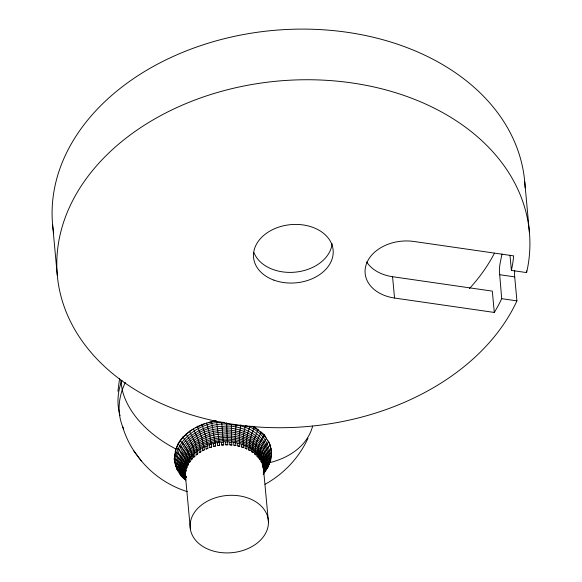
<?xml version="1.0" encoding="UTF-8"?>
<svg xmlns="http://www.w3.org/2000/svg" width="582" height="582" viewBox="0 0 582 582"><rect width="100%" height="100%" fill="white"/><g stroke="black" fill="none" stroke-linecap="round" stroke-linejoin="round"><path stroke-width="0.87" d="M226.653 422.976L227.358 442.087L227.795 441.629C228.872 441.774 231.2 443.135 231.847 441.884L235.637 442.873L235.885 445.536L233.899 445.259L233.651 442.589M263.435 470.096L263.602 474.265L263.457 468.299M186.851 464.203L186.349 465.68L186.596 468.35L187.098 466.866L186.866 463.563L190.081 457.896L194.788 452.781L196.09 452.236L197.647 450.497L200.652 449.013L200.79 448.431L204.035 447.172L204.195 446.605C205.344 446.35 207.454 446.409 207.818 445.041L211.441 444.292L211.622 443.76C212.794 443.637 215.085 444.131 215.566 442.764L219.407 442.575L219.603 442.073C220.753 442.094 223.11 443.026 223.692 441.694L227.358 442.087M215.369 420.895C204.478 422.932 193.755 427.123 185.665 434.71C171.581 445.543 170.737 469.303 185.92 480.114M174.687 456.368L175.88 449.879M185.192 473.188C184.683 467.477 179.751 461.431 174.207 458.652L174.665 457.052M190.394 529.22L185.134 472.548L185.287 469.536L186.349 465.68M185.44 475.85L185.578 477.349M185.243 471.682L185.491 474.345L185.316 470.169M263.486 468.59C260.3 425.879 178.027 434.659 185.847 477.64M263.399 468.648C265.654 421.732 173.647 430.789 185.745 476.549M263.639 474.09L263.682 472.759M263.733 471.253L263.595 469.754M266.527 438.646C274.653 449.369 271.605 464.414 263.195 474.046M271.219 454.571C270.906 449.966 271.081 444.452 267.865 440.858M185.491 474.345L185.563 472.839M263.428 467.011C263.45 461.155 267.073 455.91 271.627 452.498M185.876 478.797C158.617 449.442 202.951 419.244 231.389 424.584L231.418 442.298M235.637 442.873L235.826 442.444L237.565 443.288L237.812 445.958L239.74 446.394L239.675 443.317L241.341 444.292L241.588 446.954L243.429 447.543L243.356 444.481L244.935 445.586L245.182 448.249L246.913 448.977L246.826 445.936L248.296 447.158L248.543 449.821L250.151 450.679L250.056 447.653L251.395 448.984L251.642 451.647L253.112 452.636L252.995 449.624L254.203 451.057L254.45 453.72L255.76 454.818L255.622 451.821L256.677 453.342L256.924 456.004L258.066 457.205L257.913 454.222L258.801 455.822L259.048 458.485L260.001 459.773L259.827 456.797L261.558 462.494L261.354 459.525L262.7 465.331L262.475 462.377L263.428 468.263L262.831 464.13M231.389 424.584L236.037 425.202L235.244 434.776L235.404 442.822M117.935 391.191L119.586 378.373M270.004 461.744L270.739 460.049L271.19 455.248M185.585 468.67L185.833 471.333L185.876 467.164M185.833 471.333L186.124 469.834M240.81 424.853L239.275 435.649L239.493 443.724M514.714 270.732A19.577 5.151 -78.3 0 0 514.706 276.887L516.925 300.872L516.59 301.607A237.034 173.356 -5.3 0 1 123.217 381.734A237.034 173.356 -5.3 0 1 222.811 90.967A237.034 173.356 -5.3 0 1 526.79 271.838L526.615 272.594L511.382 270.39L511.92 267.815A221.342 161.876 -5.3 0 0 513.622 256.487L513.673 255.884L413.911 241.472A39.241 28.7 -5.3 0 0 366.274 264.272A39.241 28.7 -5.3 0 0 394.538 298.035L494.3 312.447L494.649 311.887A221.342 161.876 -5.3 0 0 500.505 301.156L501.699 298.675L499.371 270.768A19.599 5.158 -78.3 0 1 500.033 263.697L501.99 253.978M263.602 467.273C264.519 462.734 267.611 458.914 271.358 456.339M245.378 425.551L243.131 436.827L243.181 444.874M176.346 448.424C179.227 440.69 185.105 434.354 191.98 429.923M186.596 468.35L187.098 466.866M269.531 463.199L267.64 467.433L263.362 473.508M250.042 425.98C247.794 432.404 245.677 439.606 246.666 446.314M187.528 462.755L187.775 465.418L188.481 463.978L188.233 461.308M263.399 470.081C275.548 443.026 240.148 425.929 217.872 430.833C196.469 432.164 169.602 455.75 186.102 477.516C171.035 453.931 200.63 432.135 222.433 432.273C243.05 429.196 272.303 445.812 263.442 469.638L265.879 466.437L269.451 463.789M252.53 426.33L254.523 426.955C251.599 433.466 248.936 440.909 249.904 448.016M187.775 465.418L188.481 463.978M307.987 438.21C299.148 457.685 283.769 473.981 265.057 484.282M254.523 426.955L258.015 429.749L253.687 440.399L252.763 445.361L252.864 449.966M189.114 459.911L189.361 462.581L190.263 461.191L190.016 458.521M263.537 470.991C279.884 444.597 245.786 422.765 222.011 426.468C197.269 425.813 164.451 453.036 185.367 477.764L181.308 476.069L179.562 473.319M189.361 462.581L190.263 461.191M266.323 438.297L264.519 434.936L261.42 432.266C257.804 438.144 254.64 445.165 255.513 452.156M264.519 434.936C260.467 440.545 256.989 447.485 257.819 454.542M191.085 457.19L191.333 459.86L192.424 458.536L192.176 455.873M263.304 472.737C278.167 456.521 265.814 430.949 246.215 425.886M191.333 459.86L192.424 458.536M268.775 441.665C264.286 446.518 260.561 453.014 261.311 459.831M193.42 454.622L193.668 457.292L194.934 456.048L194.686 453.385M193.668 457.292L194.934 456.048M270.288 445.135C265.574 449.617 261.74 455.946 262.453 462.668M271.256 448.751C266.411 452.811 262.577 458.892 263.166 465.425M196.09 452.236L196.338 454.898L197.764 453.756L197.524 451.094M196.338 454.898L197.764 453.756M199.073 450.046L199.32 452.709L200.899 451.676L200.652 449.013M199.32 452.709L200.899 451.676M270.739 460.049L266.003 464.152L263.399 469.012C269.204 419.047 169.573 428.927 185.92 476.898L182.486 472.657L177.066 469.558L174.578 462.355L174.207 458.652M195.428 427.85L204.246 423.922M202.34 448.089L202.58 450.752L204.282 449.842L204.035 447.172M202.58 450.752L204.282 449.842M267.902 467.31L263.442 470.649C278.094 442.727 241.094 423.521 217.624 428.905C195.101 430.2 167.601 455.517 185.862 477.786M205.839 446.379L206.086 449.042L207.898 448.264L207.65 445.594M206.086 449.042L207.898 448.264M265.647 470.809L263.282 472.133C279.295 451.552 257.993 427.05 236.037 425.202M209.542 444.939L209.789 447.602L211.688 446.961L211.441 444.292M209.789 447.602L211.688 446.961M208.421 422.612L215.733 421.041M213.405 443.782L213.652 446.445L215.624 445.95L215.376 443.288M213.652 446.445L215.624 445.95M269.641 462.632L271.096 462.312A99.682 64.58 18.9 0 0 312.65 426.068M217.392 442.924L217.639 445.586L219.654 445.245L219.407 442.575M217.639 445.586L219.654 445.245M224.194 422.365C195.545 420.313 157.758 452.912 185.825 479.452L184.429 479.081L181.308 476.069M221.451 442.371L221.698 445.034L223.743 444.844L223.495 442.182M221.698 445.034L223.743 444.844M225.547 442.131L225.794 444.793L227.838 444.764L227.591 442.094M225.794 444.793L227.838 444.764M229.628 442.204L229.875 444.866L231.905 444.997L231.658 442.327M229.875 444.866L231.905 444.997M233.899 445.259L235.885 445.536M499.472 274.689L514.706 276.887M366.66 261.965A39.241 28.7 -5.3 0 0 392.559 276.712L492.321 291.124L494.3 312.447M501.699 298.675L516.925 300.872M237.565 443.288L239.275 443.659M237.812 445.958L239.74 446.394M241.341 444.292L242.978 444.793M241.588 446.954L243.429 447.543M187.389 491.666C167.798 485.577 150.141 473.122 137.999 456.572M258.015 429.749L259.972 431.677L261.42 432.266M179.321 473.013L183.141 474.861L185.221 476.542M244.935 445.586L246.477 446.212M245.182 448.249L246.913 448.977M175.553 466.007C179.758 467.768 183.563 470.94 185.294 475.247M174.578 462.355C180.515 465.033 185.091 470.598 185.884 477.16M176.251 449.144L174.702 448.387A99.682 64.58 18.9 0 1 122.249 389.955L121.063 382.803A99.682 64.58 18.9 0 1 120.896 380.155M251.861 426.169L258.146 429.974M248.296 447.158L249.729 447.9M248.543 449.821L250.151 450.679M174.491 455C179.867 458.42 184.632 463.781 185.287 470.351M251.395 448.984L252.712 449.842M251.642 451.647L253.112 452.636M184.429 479.081L185.309 479.67M175.109 451.246C180.413 455.066 185.112 460.624 185.818 467.339M176.411 447.653C181.519 451.872 186.036 457.583 186.771 464.371M260.576 431.946L266.556 438.602C262.453 443.782 258.975 450.337 259.761 457.11M254.203 451.057L255.374 452.01M254.45 453.72L255.76 454.818M177.939 443.928C182.952 448.555 187.353 454.52 188.132 461.475M180.209 440.538C184.952 445.536 189.099 451.668 189.892 458.681M256.677 453.342L257.702 454.389M256.924 456.004L258.066 457.205M182.632 436.973C187.222 442.407 191.209 448.824 192.031 456.019M177.066 469.558L178.019 470.765M258.801 455.822L259.667 456.95M259.048 458.485L260.001 459.773M185.949 434.143C190.118 439.868 193.711 446.372 194.519 453.524M122.511 426.359C125.647 436.944 130.666 447.078 137.454 455.801M133.824 450.934L141.295 460.98M189.281 431.036L194.934 441.854L197.334 451.217M260.547 458.463L261.238 459.664M260.794 461.133L261.558 462.494M186.051 477.145C173.676 454.404 201.503 433.706 222.571 434.114C242.272 431.393 270.259 446.234 263.362 469.274C263.872 424.911 179.278 431.764 185.316 474.963M193.479 428.992L198.236 439.636L200.448 449.122M197.378 426.148L201.816 437.671L203.824 447.267M261.893 461.25L262.409 462.501M262.14 463.912L262.7 465.331M201.874 424.191L205.635 435.976L207.425 445.674M206.756 423.121L209.651 434.579L211.208 444.357M263.079 466.8L263.428 468.263M211.47 421.266L215.144 443.324M216.562 420.888L219.167 442.604M185.411 475.538L185.498 476.171M263.348 467.091L263.493 468.408M524.731 181.81L529.424 232.444M526.448 270.819L526.615 272.594M509.985 255.294L511.382 270.39M392.559 276.712L394.538 298.035M268.44 521.981A39.241 28.7 -5.3 0 0 209.171 500.287A39.241 28.7 -5.3 0 0 210.211 550.048A39.241 28.7 -5.3 0 0 268.44 521.981L263.18 465.6M52.576 224.39L57.269 275.024M223.255 442.182L221.735 422.423M53.246 230.407A237.034 173.356 -5.3 0 1 273.46 30.409A237.034 173.356 -5.3 0 1 525.117 187.848M53.69 233.404A237.034 173.356 -5.3 0 1 53.355 231.156M494.438 253.228A221.342 161.876 -5.3 0 1 469.448 288.527M332.118 243.567A39.954 29.216 -5.3 0 1 296.311 272.034A39.954 29.216 -5.3 0 1 253.97 252.639M120.038 415.701A99.682 72.903 -5.3 0 1 121.98 380.301M123.682 429.05A99.682 70.284 -13.3 0 1 125.341 382.483M273.824 280.102A39.954 29.216 -5.3 0 0 333.217 251.671A39.954 29.216 -5.3 0 0 273.002 229.432A39.954 29.216 -5.3 0 0 273.824 280.102"/></g></svg>
